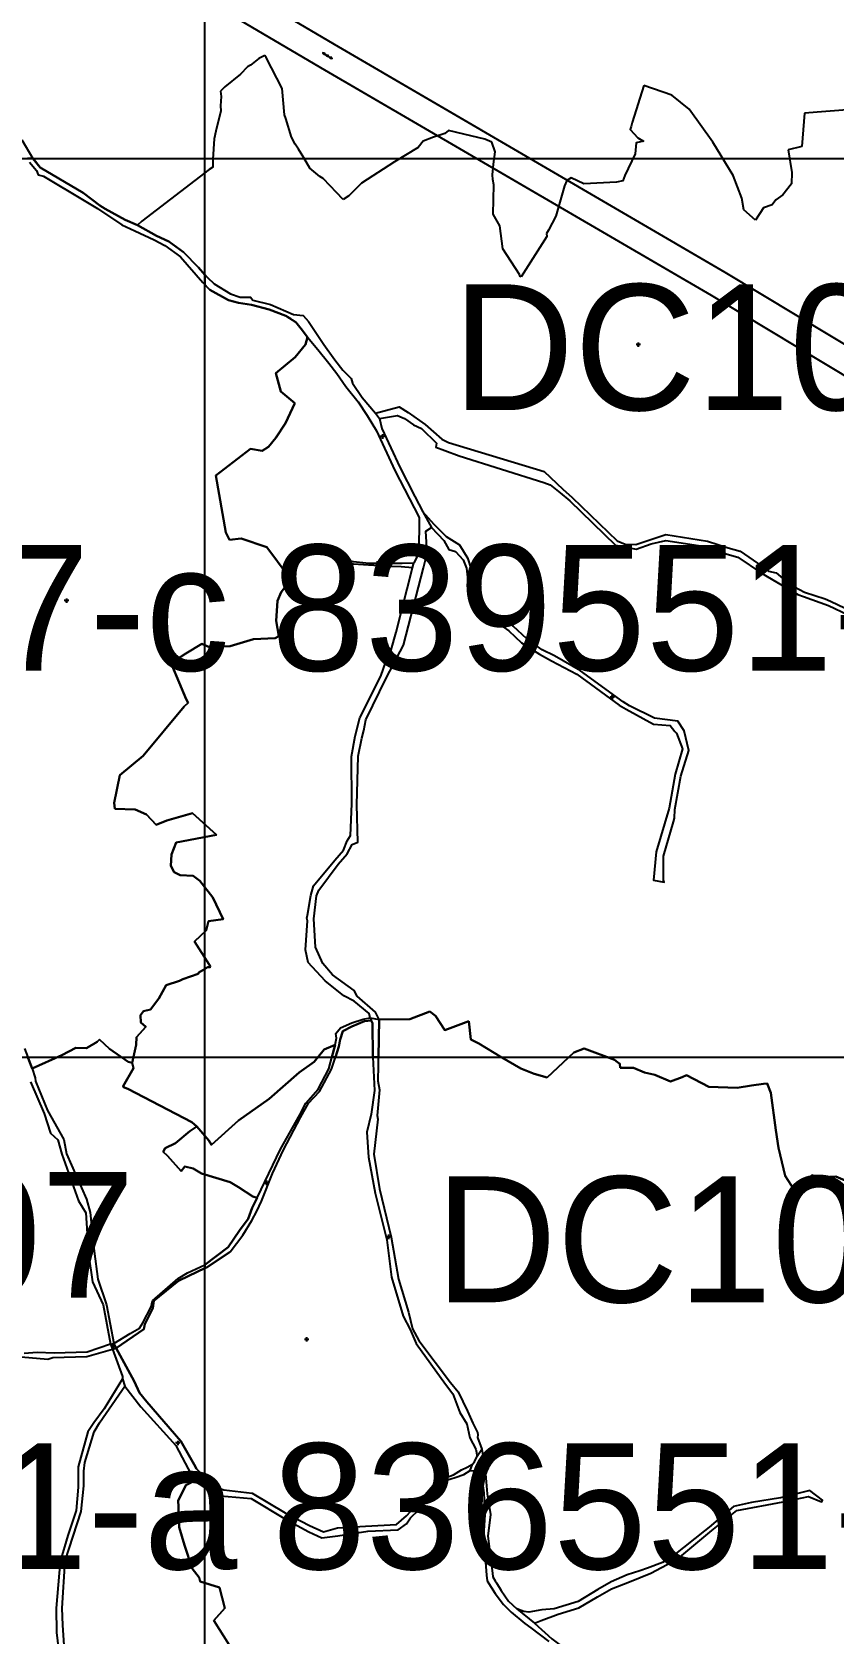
# Model space of a CAD drawing. Extents: x 548357 to 553070, y 1834500 to 1842500.
# Drawn here: x 551404 to 551850, y 1835679 to 1836570 of the extents above; entities that cross this region are included whole.
import ezdxf

# ---------------------------------------------------------------- set-up
doc = ezdxf.new("R2010")
doc.units = 0
for name, color, linetype in [('Level 10', 7, 'Continuous'), ('Level 11', 7, 'Continuous'), ('Level 30', 7, 'Continuous'), ('Level 52', 7, 'Continuous'), ('Level 55', 7, 'Continuous'), ('Level 61', 7, 'Continuous'), ('Level 62', 7, 'Continuous')]:
    doc.layers.add(name, color=color, linetype=linetype)

msp = doc.modelspace()

# ---------------------------------------------------------------- linework, layer by layer
at = {"layer": 'Level 10'}
for p, q in [((551594.84, 1836358.23), (551596.97, 1836355.37)), ((551621.22, 1836303.38), (551625.99, 1836294.61)), ((551615.39, 1836272.26), (551616.07, 1836274.94)), ((551591.95, 1836021.87), (551596.85, 1836020.94)), ((551591.95, 1836021.87), (551592.42, 1836020.28)), ((551447.53, 1835840.13), (551449.26, 1835840.53)), ((551447.53, 1835840.13), (551448.51, 1835837.45)), ((551449.26, 1835840.53), (551450.7, 1835838.04)), ((551448.51, 1835837.45), (551450.7, 1835838.04)), ((551454.16, 1835820.84), (551455.46, 1835816.88)), ((551651.34, 1835777.9), (551654.01, 1835781.72)), ((551647.39, 1835769.98), (551648.85, 1835773.46)), ((551673.38, 1835692.88), (551683.27, 1835684.94))]:
    msp.add_line(p, q, dxfattribs=at)
for points in [[(551398.2, 1836510.49), (551404.3, 1836500.13), (551408.3, 1836495.11), (551432.28, 1836480.95), (551441.45, 1836473.92), (551444.59, 1836472), (551455.59, 1836465.96), (551462.44, 1836463), (551473.11, 1836456.95), (551479.91, 1836453.8), (551487.98, 1836447.99), (551496.38, 1836439.38), (551501.34, 1836433.88), (551505.19, 1836430.28), (551514.22, 1836424.8), (551519.51, 1836422.8), (551525.29, 1836422.81), (551526.59, 1836421.18), (551536.46, 1836418.7), (551549.21, 1836413.3), (551554.57, 1836412.61), (551557.49, 1836409.25), (551566.07, 1836396.5), (551572.22, 1836387.95), (551576.68, 1836382.28), (551581.32, 1836377.63), (551582.05, 1836375.1), (551587.49, 1836367.03), (551594.84, 1836358.23)], [(551402.45, 1836498.09), (551406.31, 1836493.37), (551407.32, 1836491.04), (551410.13, 1836490.28), (551432.87, 1836476.65), (551440.2, 1836472.16), (551453.84, 1836463.05), (551460.92, 1836459.7), (551471.71, 1836454.72), (551477.61, 1836451.65), (551486.42, 1836445.37), (551498.74, 1836431.01), (551502.69, 1836426.87), (551513.14, 1836421.24), (551518.64, 1836419.63), (551525.85, 1836418.55), (551535.74, 1836415.94), (551545, 1836412.57), (551550.47, 1836408.9), (551553.48, 1836405.2), (551556.96, 1836400.55), (551562.68, 1836393.73), (551568.95, 1836386.08), (551573.3, 1836380.47), (551578.32, 1836373.21), (551585.17, 1836364.6), (551590.16, 1836357.08), (551595.47, 1836348.51), (551605.64, 1836326.41), (551619.12, 1836300.29), (551618.93, 1836280.34), (551616.07, 1836274.94)], [(551594.84, 1836358.23), (551608.08, 1836361.85), (551613.04, 1836358.69), (551622.43, 1836352.07), (551631.67, 1836343.93), (551635.4, 1836342.04), (551688.69, 1836325.93), (551699.05, 1836316.11), (551704.18, 1836311.32), (551729.13, 1836287.27), (551733.66, 1836285.46), (551739.54, 1836285.14), (551756.35, 1836290.84), (551779.54, 1836287.01), (551791.02, 1836283.36), (551797.58, 1836281.48), (551812.15, 1836271.44), (551813.44, 1836270.47), (551817.68, 1836269.46), (551825.06, 1836263.08), (551833.46, 1836258.63), (551844.91, 1836254.94), (551847.77, 1836253.64), (551880.81, 1836237.94)], [(551596.97, 1836355.37), (551607.13, 1836356.95), (551611.02, 1836355.4), (551615.93, 1836351.83), (551620.34, 1836349.72), (551628.79, 1836341.62), (551628.31, 1836339.34), (551633.42, 1836337.57), (551641.33, 1836334.58), (551688.44, 1836319.8), (551691.97, 1836318.4), (551697.57, 1836313.91), (551702.84, 1836309.5), (551728.25, 1836284.88), (551739.74, 1836282.59), (551748.11, 1836285.68), (551756.33, 1836287.51), (551779.23, 1836283.86), (551790.34, 1836279.87), (551796.35, 1836278.2), (551809.55, 1836269.27), (551829.59, 1836257.38), (551832.8, 1836256.36), (551846.79, 1836251.23), (551879.57, 1836235.62)], [(551596.97, 1836355.37), (551598.38, 1836349.8), (551608.29, 1836328.25), (551616.64, 1836311.89), (551621.22, 1836303.38)], [(551596.85, 1836020.94), (551594.85, 1836025), (551584.72, 1836033.83), (551583, 1836037.1), (551570.93, 1836045.68), (551565.61, 1836052.12), (551561.42, 1836061.08), (551560.52, 1836076.91), (551562.04, 1836089.7), (551563.38, 1836092.89), (551574.06, 1836107.36), (551579.12, 1836113.09), (551581.81, 1836118.27), (551585.05, 1836119.51), (551584.51, 1836140.32), (551585.28, 1836167.35), (551587.23, 1836177.43), (551588.4, 1836181.68), (551589.5, 1836187.72), (551601.03, 1836211.14), (551610.32, 1836229.25), (551621.6, 1836272.21), (551623.57, 1836280.45), (551622.77, 1836292.63), (551625.99, 1836294.61)], [(551625.99, 1836294.61), (551632.83, 1836287.45), (551635.59, 1836282.44), (551639.39, 1836281.36), (551643.54, 1836276.72), (551645.38, 1836272.02), (551646.89, 1836258.49), (551652.9, 1836248.11), (551665.89, 1836239.41), (551669.05, 1836237.1), (551676.06, 1836230.58), (551686.1, 1836224.16), (551692.69, 1836220.46), (551706.82, 1836213.01), (551730.33, 1836195.72), (551734.13, 1836193.54), (551749.41, 1836185.27), (551758.77, 1836184.47), (551761.27, 1836181.12), (551762.12, 1836180.2), (551765.57, 1836171.44), (551761.55, 1836157.34), (551758.21, 1836138.53), (551750.96, 1836114.16), (551749.42, 1836098.4), (551755.32, 1836097.24), (551754.96, 1836098.49), (551754.98, 1836111.77), (551760.57, 1836130.92), (551761.06, 1836132.85), (551761.2, 1836137.72), (551764.64, 1836156.32), (551769.05, 1836170.65), (551766.46, 1836181.62), (551763, 1836186.94), (551749.91, 1836188.5), (551736.11, 1836195.51), (551732.5, 1836197.68), (551708.76, 1836215), (551694.45, 1836223.22), (551687.51, 1836226.65), (551678.99, 1836232.79), (551671.43, 1836239.81), (551670.28, 1836240.78), (551654.59, 1836250.58), (551649.75, 1836259.28), (551648.05, 1836272.09), (551646.33, 1836277.26), (551641.69, 1836284.78), (551634.25, 1836289.51), (551627.52, 1836296.29), (551621.22, 1836303.38)], [(551615.39, 1836272.26), (551609.16, 1836272.75), (551602.76, 1836273.02), (551590.96, 1836273.66), (551582.51, 1836274.32), (551572.97, 1836276.77), (551570.51, 1836278.08), (551571.71, 1836279.13), (551574.06, 1836277.88), (551582.43, 1836275.73), (551591.35, 1836274.89), (551602.82, 1836274.9), (551609.58, 1836274.84), (551616.07, 1836274.94)], [(551591.95, 1836021.87), (551591.27, 1836024.24), (551583, 1836031.05), (551577.14, 1836034.12), (551566.86, 1836042.37), (551557.44, 1836052.67), (551555.96, 1836059.69), (551557.07, 1836075.73), (551556.66, 1836077.22), (551557.11, 1836079.02), (551558.85, 1836089.98), (551560.31, 1836095.36), (551572.17, 1836109.58), (551577.01, 1836115.16), (551579.08, 1836120.33), (551581.01, 1836123.25), (551581.65, 1836140.82), (551581.56, 1836167.24), (551583.58, 1836178.54), (551586.09, 1836188.69), (551597.78, 1836211.96), (551600.57, 1836219.89), (551603.46, 1836226.61), (551606.32, 1836236.39), (551615.39, 1836272.26)], [(551449.26, 1835840.53), (551458.44, 1835846.05), (551463.61, 1835849.11), (551465.48, 1835851.98), (551470.01, 1835860.95), (551470.78, 1835864.27), (551485.16, 1835876.77), (551490.33, 1835879.94), (551500, 1835884.33), (551512.9, 1835894.26), (551519.19, 1835903.39), (551523.94, 1835909.97), (551526.31, 1835915.98), (551528.96, 1835921.68), (551542.09, 1835948.77), (551552.78, 1835967.84), (551556.08, 1835974.36), (551562.86, 1835982.05), (551568.96, 1835993.48), (551572.32, 1836006.85), (551573.17, 1836010.56), (551572.76, 1836013), (551575.45, 1836016.29), (551581.74, 1836019.09), (551587.89, 1836021.13), (551591.95, 1836021.87)], [(551450.7, 1835838.04), (551466.09, 1835848.59), (551466.48, 1835851.3), (551470.93, 1835860.28), (551471.54, 1835864.24), (551485.34, 1835875.49), (551491.05, 1835878.21), (551500, 1835882.53), (551500.82, 1835882.92), (551514.09, 1835891.6), (551521.03, 1835900.91), (551525.99, 1835909.01), (551528.83, 1835914.16), (551531.39, 1835919.84), (551537.61, 1835935.26), (551543.71, 1835948.31), (551553.14, 1835966.37), (551557.51, 1835974.28), (551563.73, 1835980.8), (551570.29, 1835993.17), (551572.51, 1836000), (551574.4, 1836005.83), (551575.11, 1836009.83), (551576.74, 1836014.44), (551581.65, 1836017.06), (551588.74, 1836019.89), (551592.42, 1836020.28)], [(551592.42, 1836020.28), (551593.14, 1836018.92), (551593.29, 1836000.27), (551593.3, 1836000), (551594.25, 1835981.4), (551592.39, 1835968.28), (551589.98, 1835958.27), (551590.9, 1835944.27), (551594.68, 1835924.29), (551601.05, 1835898.35), (551603.78, 1835877.48), (551610.21, 1835855.83), (551614.11, 1835848.36), (551617.36, 1835840.5), (551633.75, 1835817.94), (551637.92, 1835812.62), (551641.82, 1835802.18), (551645.68, 1835795.88), (551647.3, 1835788.06), (551650.63, 1835781.79), (551651.34, 1835777.9)], [(551596.85, 1836020.94), (551596.13, 1835986.68), (551597.09, 1835981.82), (551595.74, 1835967.45), (551596.15, 1835965.44), (551593.91, 1835945.88), (551597, 1835926.62), (551603.53, 1835899.66), (551607.64, 1835876.45), (551613.17, 1835858.01), (551615.39, 1835848.67), (551618.98, 1835842.25), (551636.48, 1835818.89), (551640.79, 1835813.64), (551646.04, 1835802.99), (551649.01, 1835796.21), (551651.5, 1835791.06), (551651.82, 1835789.65), (551651.57, 1835788.24), (551654.01, 1835781.72)], [(551399.66, 1836004.72), (551403.86, 1835993.63), (551405.57, 1835988.43), (551405.76, 1835986.56), (551412.5, 1835970.33), (551421.46, 1835954.03), (551422.94, 1835946.04), (551434.2, 1835920.94), (551436.12, 1835913.46), (551438.32, 1835891.87), (551440.34, 1835876.39), (551445.16, 1835862.02), (551449.26, 1835840.53)], [(551403.01, 1835986.11), (551410.61, 1835968.5), (551414.1, 1835957.68), (551418.1, 1835953.9), (551420.45, 1835945.98), (551429.7, 1835919.96), (551433.76, 1835913.27), (551435.17, 1835890.34), (551437.45, 1835874.86), (551443.31, 1835862.09), (551447.53, 1835840.13)], [(551447.53, 1835840.13), (551434.46, 1835835.78), (551416.18, 1835835.11), (551406.71, 1835835.55), (551399.45, 1835835.03)], [(551397.73, 1835833.22), (551412.64, 1835831.82), (551415.4, 1835832.69), (551434.25, 1835833.26), (551448.51, 1835837.45)], [(551448.51, 1835837.45), (551454.08, 1835822.13), (551454.16, 1835820.84)], [(551450.7, 1835838.04), (551460.68, 1835819.64), (551463.68, 1835813.14), (551467.67, 1835808.02), (551486.56, 1835786.31), (551493.93, 1835773.27), (551495.31, 1835770.77), (551500, 1835766), (551505.12, 1835760.8), (551510.57, 1835759.18), (551526.34, 1835757.3), (551544.61, 1835746.27), (551558.1, 1835739.21), (551565.88, 1835735.74), (551573.68, 1835737.95), (551589.22, 1835738.94), (551606.55, 1835739.87), (551612.1, 1835744.74), (551616.57, 1835749.55), (551623.65, 1835757.9), (551629.01, 1835764.06), (551638.18, 1835767.55), (551642.67, 1835770.19), (551645.83, 1835771.68), (551648.85, 1835773.46)], [(551454.16, 1835820.84), (551443.88, 1835804.14), (551438.21, 1835796.42), (551434.83, 1835791.32), (551429.5, 1835772.01), (551429.53, 1835760.58), (551428.41, 1835747.72), (551423.74, 1835733.8), (551419.53, 1835719.16), (551417.32, 1835693.25), (551417.47, 1835679.76), (551419.44, 1835662.7)], [(551422.45, 1835661.67), (551420.97, 1835683.75), (551420.63, 1835693.25), (551422.26, 1835719.71), (551431.22, 1835747.08), (551432.72, 1835761.28), (551432.63, 1835769.49), (551433.13, 1835774.27), (551438.48, 1835791.35), (551441.29, 1835796.43), (551445.08, 1835801.74), (551455.46, 1835816.88)], [(551455.46, 1835816.88), (551464.31, 1835805.25), (551483.78, 1835783.83), (551494.16, 1835764.18), (551500, 1835760.47), (551502.92, 1835758.61), (551508.57, 1835755.87), (551525.75, 1835754.33), (551544.78, 1835742.75), (551557.78, 1835735.72), (551564.9, 1835732.43), (551573.86, 1835733.5), (551590.56, 1835736.05), (551607.37, 1835736.87), (551612.08, 1835740.29), (551614.31, 1835743.63), (551618.92, 1835748.03), (551625.33, 1835754.84), (551631.84, 1835763.83), (551639.19, 1835766), (551643.92, 1835767.73), (551647.39, 1835769.98)], [(551648.85, 1835773.46), (551649.97, 1835774.74), (551651.34, 1835777.9)], [(551654.01, 1835781.72), (551655.86, 1835770.19), (551656.91, 1835756.9), (551658.82, 1835745.32), (551657.34, 1835733.41), (551659.85, 1835712.83), (551660.08, 1835710.72), (551661.4, 1835708.5), (551662.05, 1835707.29), (551664.69, 1835703.06), (551668.84, 1835697.18), (551673.38, 1835692.88)], [(551647.39, 1835769.98), (551649.4, 1835769.75), (551652, 1835769.63), (551653.68, 1835767.69), (551655.09, 1835757.42), (551655.7, 1835745.16), (551654.9, 1835733.4), (551656.58, 1835711.61), (551656.9, 1835708.44), (551661.4, 1835701.43), (551665.96, 1835695.41), (551670.24, 1835690.98), (551677.91, 1835684.77), (551681.2, 1835682.25), (551691.22, 1835674.65)], [(551683.27, 1835684.94), (551686.98, 1835686.43), (551696.47, 1835689.86), (551707.98, 1835693.46), (551718.2, 1835699.52), (551726.04, 1835703.98), (551736.16, 1835707.96), (551747.97, 1835712.74), (551762.92, 1835720.65), (551781.93, 1835736.51), (551795.82, 1835747.62), (551821.49, 1835752.48), (551835.58, 1835755.45), (551842.87, 1835752.51), (551843.46, 1835753.42), (551836.28, 1835758.79), (551820.1, 1835754.67), (551803.85, 1835752.15), (551793.85, 1835749.82), (551780.42, 1835738.4), (551777.76, 1835736.38), (551760.73, 1835722.77), (551754.43, 1835718.67), (551746.03, 1835715.54), (551741.89, 1835714.04), (551734.86, 1835711.87), (551725.81, 1835707.93), (551718.54, 1835703.64), (551707.48, 1835696.99), (551694.11, 1835692.98), (551687.25, 1835692.26), (551680.08, 1835691.1), (551677.32, 1835691.36), (551673.38, 1835692.88)], [(551683.27, 1835684.94), (551692.91, 1835676.14), (551711.15, 1835662.57), (551721.73, 1835651.84), (551753.28, 1835615.64), (551757.6, 1835608.34), (551762.29, 1835601.79), (551766.81, 1835597), (551780.16, 1835587.42), (551791.86, 1835578.29), (551818.68, 1835559.78), (551842.19, 1835542.13), (551856.87, 1835531.7), (551887.3, 1835517.08), (551898.87, 1835511.77), (551913.07, 1835504.27), (551922.28, 1835494.68), (551932.61, 1835483.24)]]:
    msp.add_lwpolyline(points, dxfattribs=at)
at = {"layer": 'Level 11'}
for p, q in [((551740.33, 1836396.45), (551739.71, 1836396.45)), ((551740.96, 1836397.08), (551740.33, 1836396.45)), ((551740.33, 1836396.45), (551740.96, 1836395.83)), ((551740.96, 1836397.7), (551740.96, 1836397.08)), ((551741.58, 1836396.45), (551740.96, 1836397.08)), ((551740.96, 1836395.83), (551741.58, 1836396.45)), ((551740.96, 1836395.83), (551740.96, 1836395.2)), ((551742.21, 1836396.45), (551741.58, 1836396.45)), ((551598.05, 1836345.36), (551597.42, 1836345.36)), ((551598.67, 1836345.99), (551598.05, 1836345.36)), ((551598.05, 1836345.36), (551598.67, 1836344.74)), ((551598.67, 1836346.61), (551598.67, 1836345.99)), ((551599.3, 1836345.36), (551598.67, 1836345.99)), ((551598.67, 1836344.74), (551599.3, 1836345.36)), ((551598.67, 1836344.74), (551598.67, 1836344.11)), ((551599.92, 1836345.36), (551599.3, 1836345.36)), ((551595.16, 1836274.62), (551594.53, 1836274.62)), ((551595.78, 1836275.25), (551595.16, 1836274.62)), ((551595.16, 1836274.62), (551595.78, 1836274)), ((551595.78, 1836275.87), (551595.78, 1836275.25)), ((551596.41, 1836274.62), (551595.78, 1836275.25)), ((551595.78, 1836274), (551596.41, 1836274.62)), ((551595.78, 1836274), (551595.78, 1836273.37)), ((551597.03, 1836274.62), (551596.41, 1836274.62)), ((551422.39, 1836254), (551421.76, 1836254)), ((551423.01, 1836254.63), (551422.39, 1836254)), ((551422.39, 1836254), (551423.01, 1836253.38)), ((551423.01, 1836255.25), (551423.01, 1836254.63)), ((551423.64, 1836254), (551423.01, 1836254.63)), ((551423.01, 1836253.38), (551423.64, 1836254)), ((551423.01, 1836253.38), (551423.01, 1836252.75)), ((551424.26, 1836254), (551423.64, 1836254)), ((551725.87, 1836200.31), (551725.24, 1836200.31)), ((551726.49, 1836200.93), (551725.87, 1836200.31)), ((551725.87, 1836200.31), (551726.49, 1836199.68)), ((551726.49, 1836201.56), (551726.49, 1836200.93)), ((551727.12, 1836200.31), (551726.49, 1836200.93)), ((551726.49, 1836199.68), (551727.12, 1836200.31)), ((551726.49, 1836199.68), (551726.49, 1836199.06)), ((551727.74, 1836200.31), (551727.12, 1836200.31)), ((551533.6, 1835929.96), (551532.97, 1835929.96)), ((551534.22, 1835930.58), (551533.6, 1835929.96)), ((551533.6, 1835929.96), (551534.22, 1835929.33)), ((551534.22, 1835931.21), (551534.22, 1835930.58)), ((551534.85, 1835929.96), (551534.22, 1835930.58)), ((551534.22, 1835929.33), (551534.85, 1835929.96)), ((551534.22, 1835929.33), (551534.22, 1835928.71)), ((551535.47, 1835929.96), (551534.85, 1835929.96)), ((551601.45, 1835899.89), (551600.82, 1835899.89)), ((551602.07, 1835900.51), (551601.45, 1835899.89)), ((551601.45, 1835899.89), (551602.07, 1835899.26)), ((551602.07, 1835901.14), (551602.07, 1835900.51)), ((551602.7, 1835899.89), (551602.07, 1835900.51)), ((551602.07, 1835899.26), (551602.7, 1835899.89)), ((551602.07, 1835899.26), (551602.07, 1835898.64)), ((551603.32, 1835899.89), (551602.7, 1835899.89)), ((551449.02, 1835840.23), (551449.02, 1835839.61)), ((551555.91, 1835842.88), (551555.29, 1835842.88)), ((551556.54, 1835843.5), (551555.91, 1835842.88)), ((551555.91, 1835842.88), (551556.54, 1835842.25)), ((551556.54, 1835844.13), (551556.54, 1835843.5)), ((551557.16, 1835842.88), (551556.54, 1835843.5)), ((551556.54, 1835842.25), (551557.16, 1835842.88)), ((551556.54, 1835842.25), (551556.54, 1835841.63)), ((551557.79, 1835842.88), (551557.16, 1835842.88)), ((551448.4, 1835838.98), (551447.77, 1835838.98)), ((551449.02, 1835839.61), (551448.4, 1835838.98)), ((551448.4, 1835838.98), (551449.02, 1835838.36)), ((551449.65, 1835838.98), (551449.02, 1835839.61)), ((551449.02, 1835838.36), (551449.65, 1835838.98)), ((551449.02, 1835838.36), (551449.02, 1835837.73)), ((551450.27, 1835838.98), (551449.65, 1835838.98)), ((551484.84, 1835786.49), (551484.84, 1835785.86)), ((551484.21, 1835785.24), (551483.59, 1835785.24)), ((551484.84, 1835785.86), (551484.21, 1835785.24)), ((551484.21, 1835785.24), (551484.84, 1835784.61)), ((551485.46, 1835785.24), (551484.84, 1835785.86)), ((551484.84, 1835784.61), (551485.46, 1835785.24)), ((551484.84, 1835784.61), (551484.84, 1835783.99)), ((551486.09, 1835785.24), (551485.46, 1835785.24)), ((551761.23, 1835721.86), (551760.61, 1835721.86)), ((551761.86, 1835722.49), (551761.23, 1835721.86)), ((551761.23, 1835721.86), (551761.86, 1835721.24)), ((551761.86, 1835723.11), (551761.86, 1835722.49)), ((551762.48, 1835721.86), (551761.86, 1835722.49)), ((551761.86, 1835721.24), (551762.48, 1835721.86)), ((551761.86, 1835721.24), (551761.86, 1835720.61)), ((551763.11, 1835721.86), (551762.48, 1835721.86))]:
    msp.add_line(p, q, dxfattribs=at)
for centre in [(551740.96, 1836396.45), (551598.67, 1836345.36), (551595.78, 1836274.62), (551423.01, 1836254), (551726.49, 1836200.31), (551534.22, 1835929.96), (551602.07, 1835899.89), (551556.54, 1835842.88), (551449.02, 1835838.98), (551484.83, 1835785.24), (551761.86, 1835721.86)]:
    msp.add_circle(centre, 0.15, dxfattribs=at)
at = {"layer": 'Level 30'}
for points in [[(551348.47, 1837748.51), (550483.82, 1837722.11), (550485.25, 1837709.99), (550679.92, 1837088.91), (551354.55, 1836691.65), (551571.93, 1836563.69), (551789.05, 1836436.87), (552264.96, 1836150.15)], [(550031.93, 1837602.33), (550348.99, 1837684.32), (550351.57, 1837684.99), (550448.4, 1837710.03), (550459.83, 1837721.37), (550468.77, 1837721.65), (550470.52, 1837706.85), (550667.33, 1837078.92), (551346.93, 1836678.72), (551564.34, 1836550.75), (551781.4, 1836423.97), (552265.29, 1836132.44)]]:
    msp.add_lwpolyline(points, dxfattribs=at)
at = {"layer": 'Level 52'}
for p, q in [((551744.02, 1836540.6), (551737.47, 1836520.14)), ((551859.5, 1836527.32), (551833.42, 1836525.23)), ((551833.42, 1836525.23), (551831.86, 1836506.69)), ((551404.4, 1836500), (551401.4, 1836500)), ((551831.86, 1836506.69), (551824.26, 1836504.92)), ((551500, 1836429.69), (551500, 1836435.37)), ((551500, 1836435.37), (551500, 1836429.69)), ((551500, 1836429.69), (551502.69, 1836426.87)), ((551480.95, 1836106.37), (551481.35, 1836112.62)), ((551481.35, 1836112.62), (551480.95, 1836106.37)), ((551494.17, 1836064.31), (551500.69, 1836070.48)), ((551500.69, 1836070.48), (551494.17, 1836064.31)), ((551596.41, 1836000), (551596.85, 1836020.94)), ((551596.85, 1836020.94), (551596.41, 1836000)), ((551441.39, 1836009.69), (551440.12, 1836008.47)), ((551447, 1836004.49), (551441.39, 1836009.69)), ((551420.44, 1836000.99), (551403.86, 1835993.63)), ((551428.16, 1836005.08), (551420.44, 1836000.99)), ((551434.22, 1836005.02), (551428.16, 1836005.08)), ((551440.12, 1836008.47), (551434.22, 1836005.02)), ((551457.28, 1835997.41), (551447, 1836004.49)), ((551572.32, 1836006.85), (551570.6, 1836000)), ((551570.6, 1836000), (551572.32, 1836006.85)), ((551572.51, 1836000), (551574.4, 1836005.83)), ((551574.4, 1836005.83), (551572.51, 1836000)), ((551454.49, 1835983.83), (551460.18, 1835993.88)), ((551459.51, 1835996.85), (551457.28, 1835997.41)), ((551460.18, 1835993.88), (551459.51, 1835996.85)), ((551570.6, 1836000), (551572.51, 1836000)), ((551572.51, 1836000), (551570.6, 1836000)), ((551593.3, 1836000), (551596.41, 1836000)), ((551596.41, 1836000), (551593.3, 1836000)), ((551454.74, 1835983.25), (551454.49, 1835983.83)), ((551457.17, 1835982.32), (551454.74, 1835983.25)), ((551492.74, 1835963.78), (551457.17, 1835982.32)), ((551483.61, 1835951.98), (551491.51, 1835958.8)), ((551491.51, 1835958.8), (551495.52, 1835961.39)), ((551495.52, 1835961.39), (551492.74, 1835963.78)), ((551476.81, 1835947.3), (551477.93, 1835949.24)), ((551479.08, 1835945.04), (551476.81, 1835947.3)), ((551477.93, 1835949.24), (551483.61, 1835951.98)), ((551486.82, 1835936.5), (551479.08, 1835945.04)), ((551488.76, 1835939.02), (551486.82, 1835936.5)), ((551493.46, 1835938), (551488.76, 1835939.02)), ((551498.08, 1835935.1), (551493.46, 1835938)), ((551513.95, 1835930.32), (551498.08, 1835935.1)), ((551518.74, 1835927.48), (551513.95, 1835930.32)), ((551526.68, 1835922.35), (551518.74, 1835927.48)), ((551528.96, 1835921.68), (551526.68, 1835922.35)), ((551500, 1835882.53), (551491.05, 1835878.21)), ((551491.05, 1835878.21), (551500, 1835882.52)), ((551500, 1835882.52), (551500, 1835884.33)), ((551500, 1835884.33), (551500, 1835882.53)), ((551494.16, 1835764.18), (551500, 1835760.47)), ((551500, 1835760.47), (551494.16, 1835764.18)), ((551500, 1835760.47), (551500, 1835766)), ((551500, 1835766), (551500, 1835760.47)), ((551511.12, 1835693.37), (551504.96, 1835686.34)), ((551504.96, 1835686.34), (551513.45, 1835672.91))]:
    msp.add_line(p, q, dxfattribs=at)
for points in [[(551533.25, 1836557.44), (551529.91, 1836555.7), (551525.34, 1836551.91), (551523.74, 1836551.13), (551519.79, 1836546.97), (551511.03, 1836539.94), (551508.64, 1836537.54)], [(551576.81, 1836477.22), (551573.14, 1836481.04), (551569.7, 1836484.92), (551565.72, 1836488.85), (551563.89, 1836489.96), (551558.33, 1836494.71), (551554.91, 1836500.34), (551552.09, 1836505.2), (551550.23, 1836508), (551548.2, 1836511.92), (551545, 1836522.39), (551544.26, 1836524.28), (551542.9, 1836538.93), (551534, 1836556.26), (551533.25, 1836557.44)], [(551508.64, 1836537.54), (551509.09, 1836534.61), (551508.65, 1836529.41), (551508.8, 1836526.48), (551505.97, 1836515.29), (551505.08, 1836510.98), (551504.36, 1836499.59), (551504.43, 1836495.21), (551502.35, 1836493.86), (551464.85, 1836465.2), (551462.44, 1836463)], [(551798.52, 1836478.04), (551793.72, 1836490.6), (551782.34, 1836509.19), (551769.32, 1836527.42), (551759.65, 1836535.33), (551744.02, 1836540.6)], [(551737.47, 1836520.14), (551737.07, 1836517.78), (551736.36, 1836516.17), (551740.72, 1836511.63), (551743.87, 1836509.67), (551739.83, 1836508.74), (551739.28, 1836502.6), (551733.42, 1836490.56), (551732.39, 1836487.66), (551728.78, 1836486.91), (551710.74, 1836486.03), (551703.61, 1836489.29), (551701.2, 1836487.84), (551699.86, 1836484.88), (551695.2, 1836467.95), (551691.05, 1836460.13), (551689.93, 1836458.23)], [(551635.48, 1836515.59), (551633.37, 1836513.9), (551627.04, 1836511.97), (551621.36, 1836509.64), (551618.58, 1836506.15), (551605.39, 1836498.17), (551587.13, 1836486.36), (551579.99, 1836479.2), (551576.81, 1836477.22)], [(551659.43, 1836509.14), (551655.66, 1836510.85), (551644, 1836513.52), (551635.48, 1836515.59)], [(551660.04, 1836488.42), (551659.98, 1836491.02), (551660.41, 1836496.83), (551661.42, 1836503.75), (551659.43, 1836509.14)], [(551432.28, 1836480.95), (551408.3, 1836495.11), (551404.4, 1836500)], [(551824.26, 1836504.92), (551826.36, 1836492.2), (551826.12, 1836485.91)], [(551674.89, 1836435.5), (551665.64, 1836449.8), (551663.9, 1836462.56), (551660.19, 1836469.07), (551660.7, 1836485.44), (551660.04, 1836488.42)], [(551826.12, 1836485.91), (551821.3, 1836479.83), (551817.47, 1836477), (551815.35, 1836474.3), (551810.56, 1836472.63), (551806.13, 1836465.68)], [(551462.44, 1836463), (551455.59, 1836465.96), (551444.59, 1836472), (551441.45, 1836473.92), (551432.28, 1836480.95)], [(551806.13, 1836465.68), (551799.63, 1836471.42), (551798.52, 1836478.04)], [(551473.11, 1836456.95), (551462.44, 1836463)], [(551462.44, 1836463), (551473.11, 1836456.95), (551479.91, 1836453.8), (551487.98, 1836447.99), (551496.38, 1836439.38), (551500, 1836435.37)], [(551500, 1836435.37), (551496.38, 1836439.38), (551487.98, 1836447.99), (551479.91, 1836453.8), (551473.11, 1836456.95)], [(551689.93, 1836458.23), (551690.04, 1836456.58), (551675.89, 1836434.13)], [(551556.96, 1836400.55), (551553.48, 1836405.2), (551550.47, 1836408.9), (551547.74, 1836410.74), (551545, 1836412.57), (551535.74, 1836415.94), (551525.85, 1836418.55), (551518.64, 1836419.63), (551513.14, 1836421.24), (551502.69, 1836426.87), (551500, 1836429.69)], [(551675.89, 1836434.13), (551675.23, 1836434.33), (551674.89, 1836435.5)], [(551502.69, 1836426.87), (551513.14, 1836421.24), (551518.64, 1836419.63), (551525.85, 1836418.55), (551535.74, 1836415.94), (551545, 1836412.57), (551550.47, 1836408.9), (551553.48, 1836405.2), (551556.96, 1836400.55)], [(551550.04, 1836363.83), (551542.19, 1836370.42), (551539.48, 1836380.65), (551550.18, 1836389.44), (551555.93, 1836396.5), (551556.96, 1836400.55)], [(551556.96, 1836400.55), (551555.93, 1836396.5), (551550.18, 1836389.44), (551539.48, 1836380.65), (551542.19, 1836370.42), (551550.04, 1836363.83)], [(551535.29, 1836339.62), (551539.47, 1836344.57), (551544.78, 1836352.8), (551550.04, 1836363.83)], [(551550.04, 1836363.83), (551544.78, 1836352.8), (551539.47, 1836344.57), (551535.29, 1836339.62)], [(551505.99, 1836323.71), (551525.36, 1836338.47), (551531.88, 1836337.31), (551535.29, 1836339.62)], [(551535.29, 1836339.62), (551531.88, 1836337.31), (551525.36, 1836338.47), (551505.99, 1836323.71)], [(551513.63, 1836287.91), (551511.53, 1836291.91), (551505.99, 1836323.71)], [(551505.99, 1836323.71), (551511.53, 1836291.91), (551513.63, 1836287.91)], [(551547.83, 1836265.28), (551546.27, 1836267.81), (551534.46, 1836283.77), (551520.13, 1836288.52), (551513.63, 1836287.91)], [(551513.63, 1836287.91), (551520.13, 1836288.52), (551534.46, 1836283.77), (551546.27, 1836267.81), (551547.83, 1836265.28)], [(551541.03, 1836234.13), (551539.54, 1836242.7), (551540.38, 1836253.89), (551542.33, 1836258.78), (551546.08, 1836263.51), (551547.83, 1836265.28)], [(551547.83, 1836265.28), (551546.08, 1836263.51), (551542.33, 1836258.78), (551540.38, 1836253.89), (551539.54, 1836242.7), (551541.03, 1836234.13)], [(551481.28, 1836219.26), (551489.3, 1836224.6), (551498.3, 1836229.94), (551502.52, 1836228.07), (551513.95, 1836228.69), (551526.92, 1836232.6), (551539.08, 1836233.14), (551541.03, 1836234.13)], [(551541.03, 1836234.13), (551539.08, 1836233.14), (551526.92, 1836232.6), (551513.95, 1836228.69), (551502.52, 1836228.07), (551498.3, 1836229.94), (551489.3, 1836224.6), (551481.28, 1836219.26)], [(551481.77, 1836217.79), (551481.28, 1836219.26)], [(551481.28, 1836219.26), (551481.77, 1836217.79)], [(551490.68, 1836197.18), (551489.56, 1836199.22), (551481.77, 1836217.79)], [(551481.77, 1836217.79), (551489.56, 1836199.22), (551490.68, 1836197.18)], [(551449.94, 1836138.05), (551449.43, 1836141.41), (551452.71, 1836156.84), (551465.63, 1836167.69), (551488.41, 1836195.09), (551490.68, 1836197.18)], [(551490.68, 1836197.18), (551488.41, 1836195.09), (551465.63, 1836167.69), (551452.71, 1836156.84), (551449.43, 1836141.41), (551449.94, 1836138.05)], [(551506.45, 1836123.65), (551493.08, 1836135.63), (551478.81, 1836131.57), (551472.9, 1836129.17), (551467.44, 1836134.94), (551461.12, 1836137.81), (551449.94, 1836138.05)], [(551449.94, 1836138.05), (551461.12, 1836137.81), (551467.44, 1836134.94), (551472.9, 1836129.17), (551478.81, 1836131.57), (551493.08, 1836135.63), (551506.45, 1836123.65)], [(551481.35, 1836112.62), (551483.9, 1836119.37), (551506.45, 1836123.65)], [(551506.45, 1836123.65), (551483.9, 1836119.37), (551481.35, 1836112.62)], [(551500.69, 1836070.48), (551502, 1836075.54), (551510.05, 1836076.77), (551504.43, 1836088.8), (551497.19, 1836098.08), (551493.4, 1836100.9), (551486.15, 1836101.19), (551482.84, 1836102.89), (551480.95, 1836106.37)], [(551480.95, 1836106.37), (551482.84, 1836102.89), (551486.15, 1836101.19), (551493.4, 1836100.9), (551497.19, 1836098.08), (551504.43, 1836088.8), (551510.05, 1836076.77), (551502, 1836075.54), (551500.69, 1836070.48)], [(551503.08, 1836050.21), (551502.35, 1836051.48), (551494.17, 1836064.31)], [(551494.17, 1836064.31), (551502.35, 1836051.48), (551503.08, 1836050.21)], [(551487.77, 1836043.37), (551496.13, 1836046.38)], [(551496.13, 1836046.38), (551487.77, 1836043.37)], [(551496.13, 1836046.38), (551496.68, 1836047)], [(551496.68, 1836047), (551496.13, 1836046.38)], [(551496.68, 1836047), (551500.17, 1836049.15), (551501.47, 1836050), (551502.76, 1836050.09), (551503.08, 1836050.21)], [(551503.08, 1836050.21), (551502.76, 1836050.09), (551501.47, 1836050), (551500.17, 1836049.15), (551496.68, 1836047)], [(551459.51, 1835996.85), (551461.73, 1836006.82), (551461.97, 1836011.01), (551467.14, 1836016.71), (551464.37, 1836019.13), (551464.1, 1836023.29), (551465.77, 1836025.56), (551469.68, 1836026.46), (551474.28, 1836032.64), (551478.35, 1836039.92), (551485.84, 1836042.4), (551487.77, 1836043.37)], [(551487.77, 1836043.37), (551485.84, 1836042.4), (551478.35, 1836039.92), (551474.28, 1836032.64), (551469.68, 1836026.46), (551465.77, 1836025.56), (551464.1, 1836023.29), (551464.37, 1836019.13), (551467.14, 1836016.71), (551461.97, 1836011.01), (551461.73, 1836006.82), (551459.51, 1835996.85)], [(551574.4, 1836005.83), (551575.11, 1836009.83), (551576.74, 1836014.44), (551581.65, 1836017.06), (551588.74, 1836019.89), (551592.42, 1836020.28)], [(551592.42, 1836020.28), (551588.74, 1836019.89), (551581.65, 1836017.06), (551576.74, 1836014.44), (551575.11, 1836009.83), (551574.4, 1836005.83)], [(551592.42, 1836020.28), (551593.14, 1836018.92), (551593.29, 1836000.27), (551593.3, 1836000)], [(551593.3, 1836000), (551593.29, 1836000.27), (551593.14, 1836018.92), (551592.42, 1836020.28)], [(551596.85, 1836020.94), (551613.94, 1836021.15), (551625.03, 1836025.33)], [(551625.03, 1836025.33), (551613.94, 1836021.15), (551596.85, 1836020.94)], [(551625.03, 1836025.33), (551628.14, 1836022.84), (551633.42, 1836014.94), (551646.74, 1836019.9)], [(551646.74, 1836019.9), (551633.42, 1836014.94), (551628.14, 1836022.84), (551625.03, 1836025.33)], [(551646.74, 1836019.9), (551647.76, 1836009.7), (551652.23, 1836007.47), (551665.16, 1835999.69), (551675.65, 1835993.7), (551683.06, 1835990.65), (551690.33, 1835988.54)], [(551690.33, 1835988.54), (551683.06, 1835990.65), (551675.65, 1835993.7), (551665.16, 1835999.69), (551652.23, 1836007.47), (551647.76, 1836009.7), (551646.74, 1836019.9)], [(551403.86, 1835993.63), (551420.44, 1836000.99), (551428.16, 1836005.08), (551434.22, 1836005.02), (551440.12, 1836008.47), (551441.39, 1836009.69)], [(551441.39, 1836009.69), (551447, 1836004.49), (551457.28, 1835997.41), (551459.51, 1835996.85)], [(551572.32, 1836006.85), (551566.33, 1836004.22), (551560.73, 1835997.39), (551552.4, 1835991.4), (551535.7, 1835976.75), (551518.74, 1835964.63), (551503.6, 1835951.11), (551502.17, 1835953.46), (551495.52, 1835961.39)], [(551503.6, 1835951.11), (551518.74, 1835964.63), (551535.7, 1835976.75), (551552.4, 1835991.4), (551560.73, 1835997.39), (551566.33, 1836004.22), (551572.32, 1836006.85)], [(551690.33, 1835988.54), (551705.07, 1836002.59), (551710.85, 1836004.7), (551727.68, 1835998.41), (551729.45, 1835997.2), (551730.65, 1835996.3), (551730.92, 1835994.05)], [(551730.92, 1835994.05), (551730.65, 1835996.3), (551729.45, 1835997.2), (551727.68, 1835998.41), (551710.85, 1836004.7), (551705.07, 1836002.59), (551690.33, 1835988.54)], [(551403.86, 1835993.63), (551402.25, 1835997.92), (551401.46, 1836000)], [(551459.51, 1835996.85), (551460.18, 1835993.88), (551454.49, 1835983.83), (551454.74, 1835983.25)], [(551730.92, 1835994.05), (551738.34, 1835993.9), (551744.37, 1835991.31), (551750.22, 1835990.17), (551758.81, 1835986.39), (551765.31, 1835988.78), (551767.69, 1835989.92)], [(551767.69, 1835989.92), (551765.31, 1835988.78), (551758.81, 1835986.39), (551750.22, 1835990.17), (551744.37, 1835991.31), (551738.34, 1835993.9), (551730.92, 1835994.05)], [(551454.74, 1835983.25), (551457.17, 1835982.32), (551492.74, 1835963.78)], [(551767.69, 1835989.92), (551780.11, 1835983.46), (551796.01, 1835982.76), (551803.94, 1835984.2), (551810.67, 1835985.06), (551812.68, 1835985.2), (551814.71, 1835980.16), (551817.48, 1835959.22), (551818.86, 1835949.4), (551822.68, 1835933.96), (551827.56, 1835926.18), (551837.7, 1835934.33), (551840.86, 1835932.87)], [(551818.86, 1835949.4), (551817.48, 1835959.22), (551814.71, 1835980.16), (551812.68, 1835985.2), (551810.67, 1835985.06), (551803.94, 1835984.2), (551796.01, 1835982.76), (551780.11, 1835983.46), (551767.69, 1835989.92)], [(551495.52, 1835961.39), (551491.51, 1835958.8), (551483.61, 1835951.98)], [(551492.74, 1835963.78), (551495.52, 1835961.39)], [(551495.52, 1835961.39), (551502.17, 1835953.46), (551503.6, 1835951.11)], [(551483.61, 1835951.98), (551477.93, 1835949.24), (551476.81, 1835947.3)], [(551476.81, 1835947.3), (551479.08, 1835945.04), (551486.82, 1835936.5)], [(551840.86, 1835932.87), (551837.7, 1835934.33), (551827.56, 1835926.18), (551822.68, 1835933.96), (551818.86, 1835949.4)], [(551486.82, 1835936.5), (551488.76, 1835939.02), (551493.46, 1835938), (551498.08, 1835935.1), (551513.95, 1835930.32), (551518.74, 1835927.48), (551526.68, 1835922.35), (551528.96, 1835921.68)], [(551840.86, 1835932.87), (551850.8, 1835933.56), (551856.05, 1835931.37)], [(551856.05, 1835931.37), (551850.8, 1835933.56), (551840.86, 1835932.87)], [(551500, 1835884.33), (551512.9, 1835894.26), (551519.19, 1835903.39), (551523.94, 1835909.97), (551526.31, 1835915.98), (551528.96, 1835921.68)], [(551528.96, 1835921.68), (551526.31, 1835915.98), (551523.94, 1835909.97), (551519.19, 1835903.39), (551512.9, 1835894.26), (551500, 1835884.33)], [(551450.7, 1835838.04), (551466.09, 1835848.59), (551466.48, 1835851.3), (551470.93, 1835860.28), (551471.54, 1835864.24), (551485.34, 1835875.49), (551491.05, 1835878.21)], [(551491.05, 1835878.21), (551485.34, 1835875.49), (551471.54, 1835864.24), (551470.93, 1835860.28), (551466.48, 1835851.3), (551466.09, 1835848.59), (551450.7, 1835838.04)], [(551493.93, 1835773.27), (551486.56, 1835786.31), (551467.67, 1835808.02), (551463.68, 1835813.14), (551460.68, 1835819.64), (551450.7, 1835838.04)], [(551450.7, 1835838.04), (551460.68, 1835819.64), (551463.68, 1835813.14), (551467.67, 1835808.02), (551486.56, 1835786.31), (551493.93, 1835773.27)], [(551500, 1835766), (551495.31, 1835770.77), (551493.93, 1835773.27)], [(551493.93, 1835773.27), (551495.31, 1835770.77), (551500, 1835766)], [(551485.28, 1835749.77), (551485.14, 1835752.98), (551489.28, 1835761.72), (551494.16, 1835764.18)], [(551494.16, 1835764.18), (551489.28, 1835761.72), (551485.14, 1835752.98), (551485.28, 1835749.77)], [(551488.59, 1835728.34), (551485.63, 1835738.32), (551485.28, 1835749.77)], [(551485.28, 1835749.77), (551485.63, 1835738.32), (551488.59, 1835728.34)], [(551497.27, 1835708.15), (551496.75, 1835710.37), (551492.87, 1835715.41), (551488.59, 1835728.34)], [(551488.59, 1835728.34), (551492.87, 1835715.41), (551496.75, 1835710.37), (551497.27, 1835708.15)], [(551504.96, 1835686.34), (551511.12, 1835693.37), (551508.03, 1835704.8), (551497.27, 1835708.15)], [(551497.27, 1835708.15), (551508.03, 1835704.8), (551511.12, 1835693.37)], [(551489.96, 1835663), (551513.45, 1835672.91), (551504.96, 1835686.34)]]:
    msp.add_lwpolyline(points, dxfattribs=at)
at = {"layer": 'Level 55'}
for p, q in [((551565.6, 1836558.82), (551568.13, 1836557.21)), ((551568.13, 1836557.21), (551570.65, 1836555.6))]:
    msp.add_line(p, q, dxfattribs=at)
for points in [[(551566.54, 1836558.69), (551565.6, 1836558.82), (551566.11, 1836558.02)], [(551567.05, 1836558.37), (551566.1, 1836558.5), (551566.62, 1836557.7)], [(551569.64, 1836556.72), (551570.15, 1836555.92), (551569.2, 1836556.06)], [(551570.14, 1836556.4), (551570.65, 1836555.6), (551569.7, 1836555.73)]]:
    msp.add_lwpolyline(points, dxfattribs=at)
msp.add_circle((551568.13, 1836557.21), 0.4, dxfattribs=at)
at = {"layer": 'Level 61'}
for p, q in [((551500, 1835000), (551500, 1841000)), ((550500, 1836500), (552500, 1836500)), ((550500, 1836000), (552500, 1836000))]:
    msp.add_line(p, q, dxfattribs=at)

# ---------------------------------------------------------------- texts
at = {"layer": 'Level 55'}
for s, p in [('839551-7-c', (551040.18, 1836215)), ('839551-7-d', (551536.9, 1836215)), ('836551-1-b', (551537.44, 1835715)), ('836551-1-a', (551039.16, 1835715))]:
    msp.add_text(s, height=70, dxfattribs=at).set_placement(p)
at = {"layer": 'Level 62'}
for s, p in [('DC104', (551637.73, 1836360.03)), ('DC107', (551169.54, 1835866.03)), ('DC108', (551628.03, 1835863.52))]:
    msp.add_text(s, height=70, dxfattribs=at).set_placement(p)

doc.saveas('drawing.dxf')
